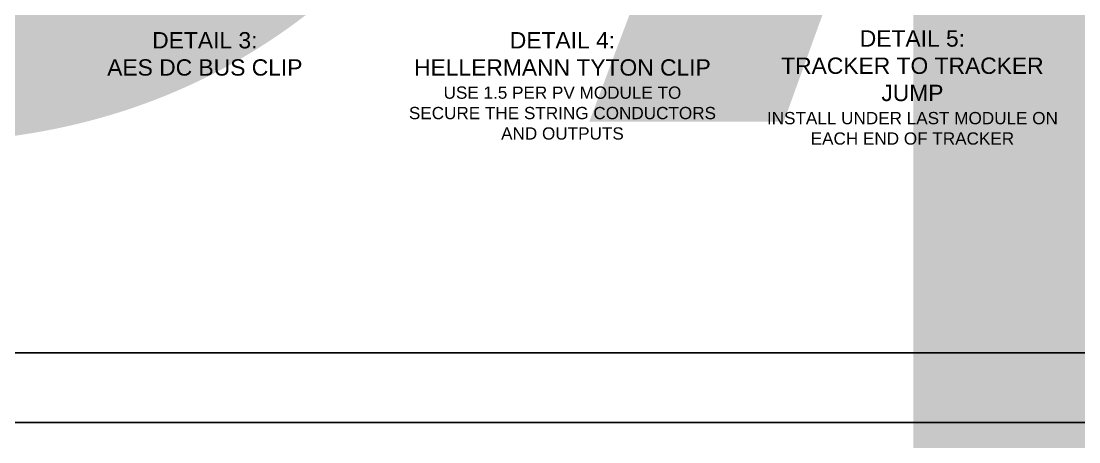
# Model space of a CAD drawing. Header units: feet. Extents: x -354 to 55127, y -297 to 4121.
# Drawn here: x 106.9 to 171.7, y 5.4 to 31.2 of the extents above; entities that cross this region are included whole.
import ezdxf
from ezdxf.enums import TextEntityAlignment as Align

# ---------------------------------------------------------------- set-up
doc = ezdxf.new("R2018")
doc.units = ezdxf.units.FT
doc.header["$MEASUREMENT"] = 0
for name, color, linetype in [('G-ANNO-TEXT', 1, 'Continuous'), ('G-TEXT', 7, 'Continuous'), ('XREF', 7, 'Continuous')]:
    doc.layers.add(name, color=color, linetype=linetype)
doc.styles.add('NEI-A', font='arial.ttf')
doc.styles.get("Standard").update_dxf_attribs({"font": 'arial.ttf'})

# ---------------------------------------------------------------- blocks, each defined once
blk = doc.blocks.new('sub-title')
at = {"color": 153, "lineweight": 30, "flags": 106}
blk.add_attdef('SUB_TITLE', text='', height=0.1875, dxfattribs=at).set_placement((0, 0.1875), align=Align.MIDDLE_CENTER)
blk = doc.blocks.new('*U45')
at = {"layer": 'Defpoints'}
blk.add_lwpolyline([(0, 23.0106), (32.4091, 23.0106), (32.4091, 0), (0, 0)], close=True, dxfattribs=at)

msp = doc.modelspace()

# ---------------------------------------------------------------- block references
at = {"layer": 'Defpoints', "xscale": 8, "yscale": 8, "zscale": 8}
msp.add_blockref('*U45', (9.153, 10.856), dxfattribs=at)
at = {"layer": 'G-TEXT'}
ref = msp.add_blockref('sub-title', (-251.219, 104.638), dxfattribs=dict(at, xscale=5.485316049832718, yscale=5.485316049832718, zscale=5.485316049832718))
lines = msp.add_mtext('{\\LTYPICAL 54-MODULE SHORT TRACKER  WIRING DETAIL}', dxfattribs={"layer": 'G-ANNO-TEXT', "insert": (-221.258, 117.134), "char_height": 92.11239, "attachment_point": 1})
ref.add_attrib('SUB_TITLE', '', (-221.258, 117.134), dxfattribs={"flags": 104}).embed_mtext(lines)
ref = msp.add_blockref('sub-title', (115.628, 52.293), dxfattribs=dict(at, xscale=5.485316049832718, yscale=5.485316049832718, zscale=5.485316049832718))
lines = msp.add_mtext('{\\LTYPICAL 3x90-MODULE TRACKER WIRING DETAIL}', dxfattribs={"layer": 'G-ANNO-TEXT', "insert": (129.666, 67.518), "char_height": 92.11239, "attachment_point": 1})
ref.add_attrib('SUB_TITLE', '', (129.666, 67.518), dxfattribs={"flags": 104}).embed_mtext(lines)

# ---------------------------------------------------------------- texts
at = {"layer": 'XREF', "char_height": 1, "attachment_point": 2, "style": 'NEI-A'}
for s, width, heights, insert in [('DETAIL 3:\\PAES DC BUS CLIP', 15.97038, [3.523], (118.175, 30.507)), ('DETAIL 4:\\PHELLERMANN TYTON CLIP\\P{\\H0.75x;USE 1.5 PER PV MODULE TO SECURE THE STRING CONDUCTORS AND OUTPUTS}', 18.77038, [9.582], (140.068, 30.507)), ('DETAIL 5:\\PTRACKER TO TRACKER JUMP\\P{\\H0.75x;INSTALL UNDER LAST MODULE ON EACH END OF TRACKER}', 18.77038, [9.582], (161.494, 30.614))]:
    msp.add_mtext_dynamic_manual_height_columns(s, width=width, gutter_width=0.547, heights=heights, dxfattribs=dict(at, insert=insert))

doc.saveas('drawing.dxf')
